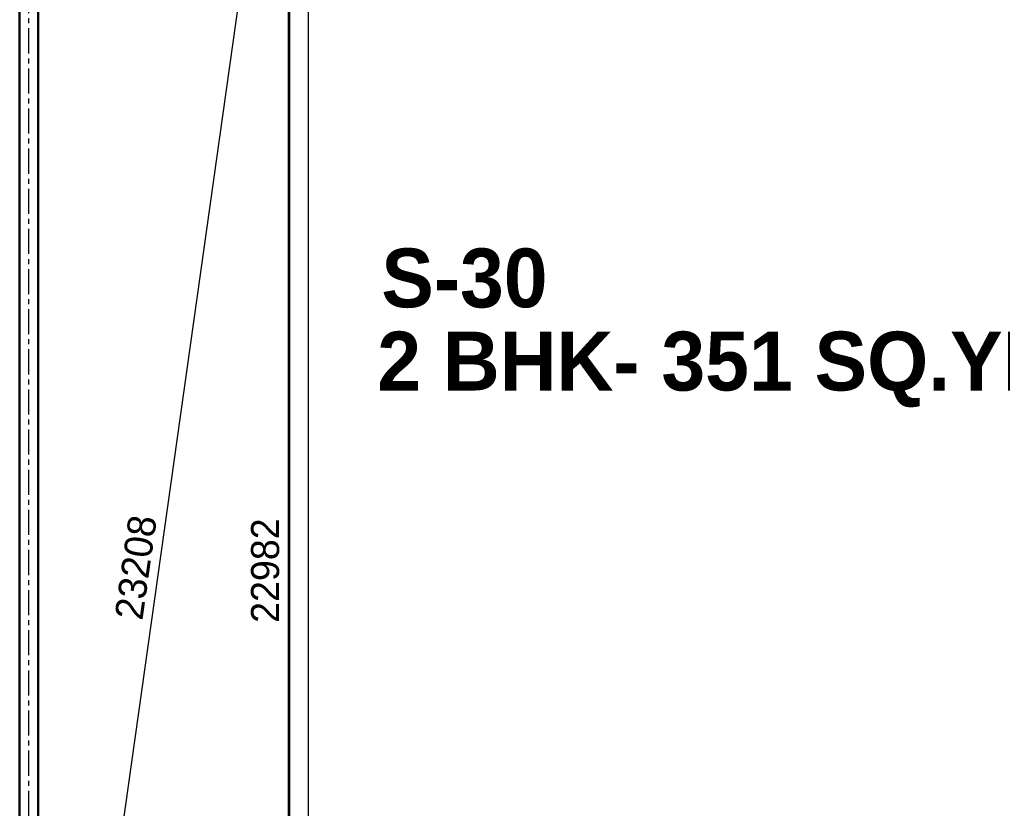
# Model space of a CAD drawing. Header units: metres. Extents: x 5205117 to 5948571, y 646915 to 1143748.
# Drawn here: x 5508543 to 5520790, y 804654 to 814481 of the extents above; entities that cross this region are included whole.
import ezdxf

# ---------------------------------------------------------------- set-up
doc = ezdxf.new("R2010")
doc.units = ezdxf.units.M
doc.header["$MEASUREMENT"] = 0
doc.header["$PDMODE"] = 35
doc.header["$PDSIZE"] = 10
for name, pattern in [('CENTER', [2, 1.25, -0.25, 0.25, -0.25]), ('DASHED', [0.75, 0.5, -0.25]), ('DOT2', [0.125, 0, -0.125])]:
    doc.linetypes.add(name, pattern=pattern)
doc.layers.get('0').update_dxf_attribs({"color": 1, "linetype": 'DASHED', "lineweight": 30})
for name, color, linetype, lineweight in [('A -Text-2', 203, 'Continuous', 0), ('A-Center line', 1, 'CENTER', 9), ('dim start point', 10, 'Continuous', 0), ('plot 5', 7, 'Continuous', 30)]:
    doc.layers.add(name, color=color, linetype=linetype, lineweight=lineweight)
doc.layers.add('A-GF', color=8, linetype='Continuous', lineweight=0, transparency=0.5)
doc.styles.add('CENTURY GOTHIC', font='GOTHIC.TTF')
doc.styles.get("Standard").update_dxf_attribs({"font": 'GOTHIC.TTF'})
doc.dimstyles.get("Standard").update_dxf_attribs({"dimtxt": 2, "dimasz": 1, "dimexe": 0, "dimexo": 0, "dimgap": 0.1, "dimtad": 1, "dimdsep": 46, "dimtxsty": 'Standard', "dimblk": 'OBLIQUE', "dimcen": 0.1, "dimclrd": 256, "dimclre": 256, "dimclrt": 256, "dimadec": 0, "dimazin": 0, "dimtfac": 1, "dimtofl": 0, "dimtmove": 1, "dimatfit": 2, "dimldrblk": 'OPEN90', "dimfxl": 1, "dimtolj": 1, "dimtzin": 0, "dimlwd": -1, "dimlwe": -1, "dimarcsym": 0})

# ---------------------------------------------------------------- blocks, each defined once
blk = doc.blocks.new('_Oblique')
at = {"color": 0, "linetype": 'ByBlock', "lineweight": -2}
blk.add_line((-0.5, -0.5), (0.5, 0.5), dxfattribs=at)
blk = doc.blocks.new('*D874')
at = {"layer": 'Defpoints', "color": 0, "ltscale": 5, "transparency": 16777216}
for p in [(5511888, 819107), (5508658, 796125), (5508658, 796125)]:
    blk.add_point(p, dxfattribs=at)
at = {"layer": 'dim start point', "color": 1, "ltscale": 5, "transparency": 16777216}
blk.add_line((5511888, 819107), (5508658, 796125), dxfattribs=at)
at = {"layer": 'dim start point', "linetype": 'DOT2', "ltscale": 5, "transparency": 16777216}
blk.add_line((5511888, 819107), (5511888, 819107), dxfattribs=at)
at = {"layer": 'dim start point', "color": 1, "ltscale": 5, "transparency": 16777216, "xscale": 250, "yscale": 250, "zscale": 250}
for p, rotation in [((5511888, 819107), 81.99946406440979), ((5508658, 796125), 261.9994640644098)]:
    blk.add_blockref('_Oblique', p, dxfattribs=dict(at, rotation=rotation))
at = {"layer": 'dim start point', "color": 1, "ltscale": 5, "transparency": 16777216, "insert": (5509992, 807656), "char_height": 350, "attachment_point": 5, "rotation": 81.9995}
blk.add_mtext('\\A1;23208', dxfattribs=at)
blk = doc.blocks.new('_Open90')
at = {"color": 0, "linetype": 'ByBlock', "lineweight": -2}
for p, q in [((-0.5, 0.5), (0, 0)), ((0, 0), (-1, 0)), ((0, 0), (-0.5, -0.5))]:
    blk.add_line(p, q, dxfattribs=at)
blk = doc.blocks.new('*D875')
at = {"layer": 'Defpoints', "color": 0, "ltscale": 5, "transparency": 16777216}
for p in [(5512365, 819107), (5511888, 796125), (5512365, 796125)]:
    blk.add_point(p, dxfattribs=at)
at = {"layer": 'dim start point', "linetype": 'DOT2', "ltscale": 5, "transparency": 16777216}
for p, q in [((5512365, 819107), (5511888, 819107)), ((5512365, 796125), (5511888, 796125))]:
    blk.add_line(p, q, dxfattribs=at)
at = {"layer": 'dim start point', "color": 1, "ltscale": 5, "transparency": 16777216}
blk.add_line((5511888, 819107), (5511888, 796125), dxfattribs=at)
at = {"layer": 'dim start point', "color": 1, "ltscale": 5, "transparency": 16777216, "xscale": 250, "yscale": 250, "zscale": 250}
for p, rotation in [((5511888, 819107), 90), ((5511888, 796125), 270)]:
    blk.add_blockref('_Oblique', p, dxfattribs=dict(at, rotation=rotation))
at = {"layer": 'dim start point', "color": 1, "ltscale": 5, "transparency": 16777216, "insert": (5511604, 807616), "char_height": 350, "attachment_point": 5, "rotation": 90}
blk.add_mtext('\\A1;22982', dxfattribs=at)

msp = doc.modelspace()

# ---------------------------------------------------------------- linework, layer by layer
at = {"layer": 'A-Center line', "ltscale": 250}
msp.add_line((5508657.9, 795061.1), (5508657.9, 849789), dxfattribs=at)
at = {"layer": 'A-GF', "ltscale": 10}
for p, q in [((5511908, 819106.9), (5511908, 798780.2)), ((5512138.1, 819106.9), (5512138.1, 799010.3))]:
    msp.add_line(p, q, dxfattribs=at)
at = {"layer": 'plot 5'}
msp.add_lwpolyline([(5511626.6, 848822.3), (5508543.1, 845327.5), (5508543.1, 796010.3), (5528658, 796010.3), (5528658, 804046.6), (5528428, 804046.6), (5528428.3, 796240.3), (5508773.1, 796240.3), (5508773.1, 845240.4), (5511799.1, 848670.1), (5511626.6, 848822.3)], dxfattribs=at)

# ---------------------------------------------------------------- texts
at = {"layer": 'A -Text-2', "char_height": 800, "width": 20390.398, "attachment_point": 5, "style": 'CENTURY GOTHIC'}
for s, insert in [('{\\fCentury Gothic|b1|i0|c0|p34;\\H0.91667x;S-30}', (5514086.4, 811257.1)), ('{\\fCentury Gothic|b1|i0|c0|p34;\\H0.91667x;2 BHK- 351 SQ.YD.}', (5517386.9, 810122.1))]:
    msp.add_mtext(s, dxfattribs=dict(at, insert=insert))

# ---------------------------------------------------------------- dimensions: what is measured, and where the dimension line sits
at = {"layer": 'dim start point', "color": 12, "ltscale": 5}
dim = msp.add_aligned_dim(p1=(5511888.0184, 819106.9203), p2=(5508657.9385, 796125.2669), distance=0, dimstyle='Standard', override={"dimtxt": 350, "dimasz": 250, "dimgap": 100, "dimdec": 0, "dimclrd": 1, "dimclrt": 1, "dimtdec": 0, "dimfxl": 0.1}, dxfattribs=at)
dim.commit()
dim.dimension.update_dxf_attribs({"geometry": '*D874', "text_midpoint": (5509991.9372, 807655.594)})
dim = msp.add_linear_dim(base=(5511888, 796125.3), p1=(5512364.9, 819106.9), p2=(5512364.9, 796125.3), angle=90, dimstyle='Standard', override={"dimtxt": 350, "dimasz": 250, "dimgap": 100, "dimdec": 0, "dimclrd": 1, "dimclrt": 1, "dimtdec": 0, "dimfxl": 0.1}, dxfattribs=at)
dim.commit()
dim.dimension.update_dxf_attribs({"geometry": '*D875', "text_midpoint": (5511604.2, 807616.1)})

doc.saveas('drawing.dxf')
